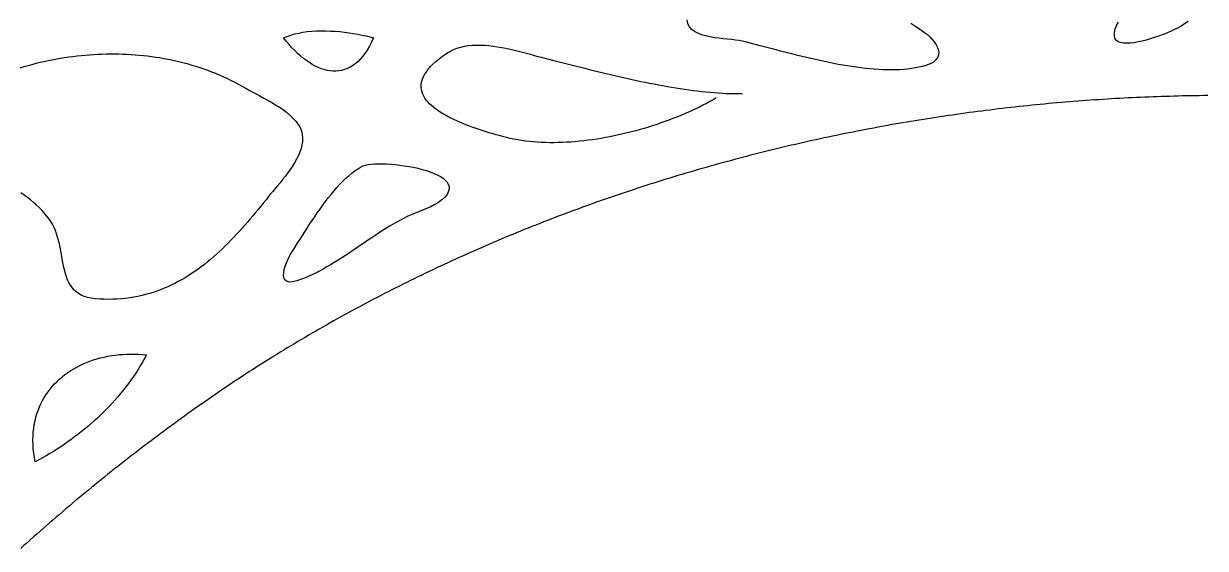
# Model space of a CAD drawing. Header units: millimetres. Extents: x 39 to 1143, y 32 to 1572.
# Drawn here: x 313.8 to 589.7, y 1279.9 to 1402.4 of the extents above; entities that cross this region are included whole.
import ezdxf

# ---------------------------------------------------------------- set-up
doc = ezdxf.new("R2010")
doc.units = ezdxf.units.MM
doc.layers.add('0_0_0', color=3, linetype='Continuous')

msp = doc.modelspace()

# ---------------------------------------------------------------- linework, layer by layer
at = {"layer": '0_0_0'}
for points in [[(520.96, 1402.53), (521.66, 1402.05), (522.31, 1401.59), (522.93, 1401.17), (523.5, 1400.79), (524.15, 1400.33), (524.78, 1399.82), (525.38, 1399.28), (525.93, 1398.7), (526.42, 1398.09), (526.83, 1397.47), (527.14, 1396.84), (527.35, 1396.22), (527.44, 1395.61), (527.38, 1395.01), (527.17, 1394.45), (526.79, 1393.92), (526.22, 1393.43), (525.45, 1393), (524.46, 1392.63), (523.65, 1392.41), (522.81, 1392.21), (521.95, 1392.04), (521.07, 1391.9), (520.17, 1391.79), (519.26, 1391.7), (518.32, 1391.64), (517.37, 1391.6), (516.4, 1391.59), (515.42, 1391.59), (514.42, 1391.62), (513.42, 1391.67), (512.4, 1391.74), (511.37, 1391.83), (510.33, 1391.94), (509.29, 1392.06), (508.24, 1392.2), (507.18, 1392.35), (506.12, 1392.52), (505.06, 1392.7), (504, 1392.89), (502.93, 1393.09), (501.86, 1393.3), (500.8, 1393.52), (499.74, 1393.75), (498.68, 1393.99), (497.63, 1394.23), (496.58, 1394.47), (495.54, 1394.72), (494.51, 1394.98), (493.48, 1395.23), (492.47, 1395.49), (491.47, 1395.75), (490.48, 1396), (489.51, 1396.26), (488.54, 1396.51), (487.6, 1396.76), (486.67, 1397), (485.76, 1397.24), (484.87, 1397.47), (484, 1397.69), (483.15, 1397.91), (482.33, 1398.11), (481.52, 1398.31), (480.82, 1398.45), (480.01, 1398.56), (479.12, 1398.66), (478.15, 1398.75), (477.14, 1398.85), (476.1, 1398.97), (475.06, 1399.11), (474.02, 1399.28), (473.02, 1399.51), (472.08, 1399.79), (471.21, 1400.13), (470.43, 1400.55), (469.77, 1401.06), (469.24, 1401.67), (468.87, 1402.38), (468.73, 1403.3)], [(585.65, 1402.87), (584.84, 1402.32), (584, 1401.82), (583.16, 1401.36), (582.33, 1400.94), (581.52, 1400.56), (581.16, 1400.4), (580.67, 1400.2), (580.06, 1399.96), (579.36, 1399.69), (578.57, 1399.41), (577.71, 1399.12), (576.81, 1398.84), (575.88, 1398.57), (574.93, 1398.33), (573.99, 1398.12), (573.06, 1397.95), (572.17, 1397.85), (571.34, 1397.81), (570.58, 1397.84), (569.9, 1397.96), (569.34, 1398.18), (568.89, 1398.5), (568.58, 1398.95), (568.43, 1399.51), (568.45, 1400.22), (568.64, 1401.08), (568.97, 1401.92), (569.42, 1402.74)], [(475.52, 1385.06), (474.76, 1384.62), (473.99, 1384.19), (473.19, 1383.76), (472.38, 1383.34), (471.56, 1382.93), (470.72, 1382.52), (469.86, 1382.12), (468.99, 1381.73), (468.11, 1381.34), (467.22, 1380.96), (466.31, 1380.59), (465.39, 1380.23), (464.46, 1379.88), (463.52, 1379.53), (462.57, 1379.2), (461.62, 1378.87), (460.65, 1378.55), (459.68, 1378.24), (458.7, 1377.95), (457.71, 1377.66), (456.72, 1377.38), (455.73, 1377.12), (454.72, 1376.87), (453.72, 1376.63), (452.71, 1376.4), (451.7, 1376.18), (450.69, 1375.97), (449.67, 1375.78), (448.66, 1375.6), (447.64, 1375.44), (446.63, 1375.29), (445.61, 1375.15), (444.6, 1375.03), (443.59, 1374.92), (442.58, 1374.83), (441.58, 1374.75), (440.58, 1374.69), (439.59, 1374.64), (438.6, 1374.61), (437.62, 1374.6), (436.64, 1374.6), (435.67, 1374.62), (434.71, 1374.66), (433.76, 1374.71), (432.82, 1374.78), (431.88, 1374.87), (430.96, 1374.98), (430.05, 1375.11), (429.15, 1375.26), (428.26, 1375.43), (427.39, 1375.61), (426.52, 1375.82), (425.95, 1375.96), (425.35, 1376.12), (424.73, 1376.29), (424.09, 1376.46), (423.42, 1376.65), (422.75, 1376.85), (422.06, 1377.05), (421.36, 1377.27), (420.65, 1377.5), (419.93, 1377.73), (419.21, 1377.98), (418.49, 1378.24), (417.77, 1378.5), (417.05, 1378.78), (416.34, 1379.06), (415.63, 1379.36), (414.93, 1379.67), (414.25, 1379.98), (413.58, 1380.31), (412.93, 1380.65), (412.29, 1380.99), (411.68, 1381.35), (411.09, 1381.71), (410.53, 1382.09), (409.99, 1382.48), (409.49, 1382.88), (409.01, 1383.28), (408.58, 1383.7), (408.18, 1384.13), (407.82, 1384.56), (407.5, 1385.01), (407.23, 1385.47), (407, 1385.94), (406.83, 1386.41), (406.7, 1386.9), (406.63, 1387.4), (406.61, 1387.91), (406.66, 1388.43), (406.76, 1388.96), (406.93, 1389.5), (407.16, 1390.05), (407.46, 1390.61), (407.83, 1391.18), (408.27, 1391.76), (408.79, 1392.35), (409.38, 1392.95), (410.05, 1393.56), (410.81, 1394.18), (411.64, 1394.81), (412.57, 1395.45), (413.34, 1395.92), (414.14, 1396.32), (414.98, 1396.64), (415.85, 1396.91), (416.74, 1397.11), (417.65, 1397.26), (418.58, 1397.35), (419.53, 1397.39), (420.5, 1397.39), (421.47, 1397.35), (422.45, 1397.27), (423.44, 1397.16), (424.44, 1397.01), (425.43, 1396.84), (426.42, 1396.65), (427.4, 1396.44), (428.37, 1396.21), (429.34, 1395.98), (430.29, 1395.73), (431.22, 1395.49), (432.13, 1395.24), (433.02, 1394.99), (433.88, 1394.76), (434.72, 1394.54), (435.52, 1394.33), (436.41, 1394.1), (437.31, 1393.87), (438.22, 1393.64), (439.13, 1393.41), (440.06, 1393.17), (441, 1392.93), (441.95, 1392.69), (442.9, 1392.45), (443.87, 1392.21), (444.84, 1391.96), (445.81, 1391.72), (446.8, 1391.48), (447.79, 1391.23), (448.78, 1390.99), (449.78, 1390.75), (450.79, 1390.51), (451.8, 1390.28), (452.81, 1390.04), (453.82, 1389.81), (454.84, 1389.58), (455.86, 1389.36), (456.88, 1389.14), (457.91, 1388.92), (458.93, 1388.71), (459.95, 1388.51), (460.98, 1388.31), (462, 1388.11), (463.02, 1387.92), (464.04, 1387.74), (465.06, 1387.57), (466.07, 1387.4), (467.08, 1387.24), (468.09, 1387.09), (469.09, 1386.95), (470.09, 1386.82), (471.08, 1386.69), (472.07, 1386.58), (473.05, 1386.47), (474.03, 1386.38), (474.99, 1386.3), (475.95, 1386.23), (476.91, 1386.17), (477.85, 1386.12), (478.78, 1386.08), (479.71, 1386.06), (480.62, 1386.05), (481.52, 1386.06)], [(312.99, 1392.09), (313.92, 1392.37), (314.85, 1392.64), (315.79, 1392.89), (316.73, 1393.13), (317.67, 1393.36), (318.62, 1393.57), (319.57, 1393.78), (320.52, 1393.97), (321.48, 1394.15), (322.44, 1394.32), (323.4, 1394.48), (324.36, 1394.62), (325.32, 1394.75), (326.29, 1394.87), (327.26, 1394.97), (328.22, 1395.06), (329.19, 1395.14), (330.16, 1395.21), (331.13, 1395.26), (332.1, 1395.3), (333.07, 1395.33), (334.04, 1395.34), (335.01, 1395.34), (335.98, 1395.33), (336.95, 1395.3), (337.92, 1395.26), (338.89, 1395.21), (339.85, 1395.14), (340.82, 1395.06), (341.78, 1394.97), (342.74, 1394.86), (343.7, 1394.73), (344.66, 1394.6), (345.61, 1394.45), (346.56, 1394.28), (347.51, 1394.1), (348.45, 1393.91), (349.39, 1393.7), (350.33, 1393.48), (351.27, 1393.24), (352.2, 1392.99), (353.12, 1392.72), (354.04, 1392.44), (354.96, 1392.14), (355.87, 1391.83), (356.78, 1391.5), (357.68, 1391.16), (358.58, 1390.8), (359.47, 1390.43), (360.35, 1390.04), (361.23, 1389.64), (362.1, 1389.22), (362.97, 1388.78), (363.83, 1388.33), (364.68, 1387.87), (365.52, 1387.39), (366.35, 1386.92), (367.21, 1386.45), (368.09, 1385.98), (369, 1385.51), (369.92, 1385.02), (370.84, 1384.52), (371.75, 1384), (372.65, 1383.46), (373.54, 1382.9), (374.39, 1382.32), (375.2, 1381.7), (375.97, 1381.05), (376.68, 1380.36), (377.33, 1379.64), (377.91, 1378.87), (378.35, 1378.11), (378.67, 1377.33), (378.86, 1376.54), (378.94, 1375.73), (378.91, 1374.91), (378.79, 1374.08), (378.59, 1373.25), (378.3, 1372.41), (377.95, 1371.57), (377.53, 1370.74), (377.06, 1369.92), (376.55, 1369.1), (376.01, 1368.3), (375.44, 1367.51), (374.85, 1366.74), (374.26, 1365.98), (373.67, 1365.26), (373.08, 1364.55), (372.52, 1363.88), (371.98, 1363.24), (371.47, 1362.63), (371.01, 1362.06), (370.41, 1361.29), (369.81, 1360.53), (369.2, 1359.78), (368.58, 1359.02), (367.97, 1358.27), (367.35, 1357.53), (366.73, 1356.79), (366.1, 1356.06), (365.47, 1355.34), (364.83, 1354.62), (364.19, 1353.91), (363.54, 1353.21), (362.89, 1352.51), (362.23, 1351.83), (361.57, 1351.16), (360.9, 1350.49), (360.22, 1349.84), (359.53, 1349.2), (358.84, 1348.57), (358.15, 1347.96), (357.44, 1347.35), (356.73, 1346.77), (356.01, 1346.19), (355.28, 1345.63), (354.54, 1345.09), (353.79, 1344.56), (353.04, 1344.05), (352.27, 1343.55), (351.5, 1343.07), (350.71, 1342.61), (349.92, 1342.17), (349.12, 1341.75), (348.3, 1341.35), (347.48, 1340.97), (346.64, 1340.6), (345.8, 1340.26), (344.94, 1339.95), (344.07, 1339.65), (343.18, 1339.38), (342.29, 1339.13), (341.38, 1338.9), (340.47, 1338.7), (339.53, 1338.52), (338.59, 1338.37), (337.63, 1338.25), (336.66, 1338.15), (335.67, 1338.08), (334.67, 1338.04), (333.66, 1338.02), (332.63, 1338.04), (331.58, 1338.08), (330.52, 1338.15), (329.58, 1338.27), (328.72, 1338.46), (327.94, 1338.7), (327.24, 1339.02), (326.62, 1339.38), (326.06, 1339.8), (325.56, 1340.28), (325.12, 1340.79), (324.74, 1341.35), (324.4, 1341.96), (324.1, 1342.59), (323.84, 1343.26), (323.61, 1343.96), (323.41, 1344.69), (323.23, 1345.43), (323.07, 1346.2), (322.92, 1346.98), (322.78, 1347.77), (322.64, 1348.57), (322.49, 1349.37), (322.34, 1350.18), (322.17, 1350.98), (321.98, 1351.78), (321.77, 1352.56), (321.53, 1353.34), (321.26, 1354.1), (320.94, 1354.83), (320.59, 1355.55), (320.18, 1356.23), (319.72, 1356.89), (319.19, 1357.55), (318.63, 1358.2), (318.04, 1358.84), (317.42, 1359.46), (316.78, 1360.07), (316.11, 1360.66), (315.41, 1361.23), (314.69, 1361.79), (313.95, 1362.34), (313.19, 1362.86)], [(590.22, 1385.59), (589.24, 1385.58), (588.26, 1385.57), (587.28, 1385.55), (586.31, 1385.54), (585.33, 1385.52), (584.35, 1385.5), (583.37, 1385.48), (582.4, 1385.45), (581.42, 1385.42), (580.44, 1385.4), (579.46, 1385.36), (578.48, 1385.33), (577.51, 1385.3), (576.53, 1385.26), (575.55, 1385.22), (574.57, 1385.18), (573.59, 1385.13), (572.62, 1385.09), (571.64, 1385.04), (570.66, 1384.99), (569.68, 1384.94), (568.7, 1384.88), (567.73, 1384.82), (566.75, 1384.76), (565.77, 1384.7), (564.79, 1384.64), (563.81, 1384.57), (562.84, 1384.51), (561.86, 1384.44), (560.88, 1384.36), (559.9, 1384.29), (558.92, 1384.21), (557.95, 1384.14), (556.97, 1384.05), (555.99, 1383.97), (555.02, 1383.89), (554.04, 1383.8), (553.06, 1383.71), (552.09, 1383.62), (551.11, 1383.53), (550.13, 1383.43), (549.16, 1383.33), (548.18, 1383.23), (547.2, 1383.13), (546.23, 1383.02), (545.25, 1382.92), (544.28, 1382.81), (543.3, 1382.7), (542.33, 1382.59), (541.35, 1382.47), (540.38, 1382.35), (539.41, 1382.23), (538.43, 1382.11), (537.46, 1381.99), (536.48, 1381.86), (535.51, 1381.74), (534.54, 1381.61), (533.57, 1381.47), (532.59, 1381.34), (531.62, 1381.2), (530.65, 1381.06), (529.68, 1380.92), (528.71, 1380.78), (527.74, 1380.63), (526.76, 1380.49), (525.79, 1380.34), (524.82, 1380.19), (523.85, 1380.03), (522.89, 1379.88), (521.92, 1379.72), (520.95, 1379.56), (519.98, 1379.4), (519.01, 1379.23), (518.04, 1379.07), (517.08, 1378.9), (516.11, 1378.73), (515.14, 1378.55), (514.18, 1378.38), (513.21, 1378.2), (512.25, 1378.02), (511.28, 1377.84), (510.32, 1377.66), (509.36, 1377.47), (508.39, 1377.28), (507.43, 1377.09), (506.47, 1376.9), (505.51, 1376.71), (504.54, 1376.51), (503.58, 1376.31), (502.62, 1376.11), (501.66, 1375.91), (500.7, 1375.7), (499.75, 1375.5), (498.79, 1375.29), (497.83, 1375.08), (496.87, 1374.86), (495.91, 1374.65), (494.96, 1374.43), (494, 1374.21), (493.05, 1373.99), (492.09, 1373.76), (491.14, 1373.54), (490.19, 1373.31), (489.23, 1373.08), (488.28, 1372.85), (487.33, 1372.61), (486.38, 1372.38), (485.43, 1372.14), (484.48, 1371.9), (483.53, 1371.65), (482.58, 1371.41), (481.63, 1371.16), (480.69, 1370.91), (479.74, 1370.66), (478.79, 1370.4), (477.85, 1370.15), (476.9, 1369.89), (475.96, 1369.63), (475.02, 1369.37), (474.07, 1369.1), (473.13, 1368.84), (472.19, 1368.57), (471.25, 1368.3), (470.31, 1368.03), (469.37, 1367.75), (468.43, 1367.47), (467.5, 1367.19), (466.56, 1366.91), (465.62, 1366.63), (464.69, 1366.34), (463.75, 1366.06), (462.82, 1365.77), (461.89, 1365.47), (460.95, 1365.18), (460.02, 1364.88), (459.09, 1364.59), (458.16, 1364.29), (457.23, 1363.98), (456.31, 1363.68), (455.38, 1363.37), (454.45, 1363.06), (453.53, 1362.75), (452.6, 1362.44), (451.68, 1362.12), (450.76, 1361.81), (449.83, 1361.49), (448.91, 1361.17), (447.99, 1360.84), (447.07, 1360.52), (446.15, 1360.19), (445.24, 1359.86), (444.32, 1359.53), (443.4, 1359.19), (442.49, 1358.86), (441.58, 1358.52), (440.66, 1358.18), (439.75, 1357.84), (438.84, 1357.49), (437.93, 1357.14), (437.02, 1356.8), (436.11, 1356.44), (435.21, 1356.09), (434.3, 1355.74), (433.39, 1355.38), (432.49, 1355.02), (431.59, 1354.66), (430.69, 1354.3), (429.78, 1353.93), (428.88, 1353.56), (427.99, 1353.19), (427.09, 1352.82), (426.19, 1352.45), (425.29, 1352.07), (424.4, 1351.69), (423.51, 1351.31), (422.61, 1350.93), (421.72, 1350.54), (420.83, 1350.16), (419.94, 1349.77), (419.05, 1349.38), (418.17, 1348.99), (417.28, 1348.59), (416.4, 1348.19), (415.51, 1347.79), (414.63, 1347.39), (413.75, 1346.99), (412.87, 1346.58), (411.99, 1346.18), (411.11, 1345.77), (410.23, 1345.35), (409.36, 1344.94), (408.48, 1344.52), (407.61, 1344.11), (406.74, 1343.69), (405.87, 1343.26), (405, 1342.84), (404.13, 1342.41), (403.26, 1341.99), (402.4, 1341.55), (401.53, 1341.12), (400.67, 1340.69), (399.81, 1340.25), (398.95, 1339.81), (398.09, 1339.37), (397.23, 1338.93), (396.37, 1338.48), (395.51, 1338.04), (394.66, 1337.59), (393.81, 1337.13), (392.95, 1336.68), (392.1, 1336.23), (391.26, 1335.77), (390.41, 1335.31), (389.56, 1334.85), (388.72, 1334.38), (387.87, 1333.92), (387.03, 1333.45), (386.19, 1332.98), (385.35, 1332.51), (384.51, 1332.03), (383.67, 1331.55), (382.84, 1331.08), (382, 1330.6), (381.17, 1330.11), (380.34, 1329.63), (379.51, 1329.14), (378.68, 1328.65), (377.85, 1328.16), (377.03, 1327.67), (376.2, 1327.17), (375.38, 1326.68), (374.56, 1326.18), (373.74, 1325.68), (372.92, 1325.17), (372.1, 1324.67), (371.29, 1324.16), (370.48, 1323.65), (369.66, 1323.14), (368.85, 1322.62), (368.04, 1322.11), (367.24, 1321.59), (366.43, 1321.07), (365.62, 1320.55), (364.82, 1320.02), (364.02, 1319.5), (363.22, 1318.97), (362.42, 1318.44), (361.62, 1317.91), (360.83, 1317.37), (360.04, 1316.84), (359.24, 1316.3), (358.45, 1315.76), (357.66, 1315.21), (356.88, 1314.67), (356.09, 1314.12), (355.31, 1313.57), (354.52, 1313.02), (353.74, 1312.46), (352.95, 1311.9), (352.16, 1311.34), (351.38, 1310.78), (350.59, 1310.21), (349.81, 1309.64), (349.02, 1309.07), (348.24, 1308.5), (347.46, 1307.92), (346.68, 1307.35), (345.9, 1306.77), (345.12, 1306.18), (344.34, 1305.6), (343.56, 1305.01), (342.78, 1304.42), (342, 1303.83), (341.23, 1303.24), (340.45, 1302.65), (339.68, 1302.05), (338.9, 1301.45), (338.13, 1300.85), (337.36, 1300.25), (336.59, 1299.64), (335.82, 1299.03), (335.05, 1298.43), (334.28, 1297.81), (333.51, 1297.2), (332.75, 1296.58), (331.98, 1295.97), (331.22, 1295.35), (330.45, 1294.73), (329.69, 1294.1), (328.93, 1293.48), (328.17, 1292.85), (327.41, 1292.22), (326.65, 1291.59), (325.89, 1290.95), (325.13, 1290.32), (324.37, 1289.68), (323.62, 1289.04), (322.87, 1288.4), (322.11, 1287.75), (321.36, 1287.11), (320.61, 1286.46), (319.86, 1285.81), (319.11, 1285.16), (318.36, 1284.51), (317.62, 1283.85), (316.87, 1283.2), (316.13, 1282.54), (315.38, 1281.88), (314.64, 1281.21), (313.9, 1280.55), (313.16, 1279.88)], [(392.7, 1369.03), (393.11, 1369.21), (393.63, 1369.36), (394.25, 1369.48), (394.97, 1369.58), (395.76, 1369.63), (396.62, 1369.66), (397.53, 1369.66), (398.5, 1369.64), (399.51, 1369.58), (400.55, 1369.49), (401.61, 1369.37), (402.67, 1369.23), (403.74, 1369.05), (404.8, 1368.85), (405.84, 1368.63), (406.85, 1368.37), (407.82, 1368.09), (408.74, 1367.78), (409.6, 1367.44), (410.39, 1367.08), (411.1, 1366.69), (411.72, 1366.28), (412.24, 1365.84), (412.66, 1365.38), (412.95, 1364.89), (413.12, 1364.37), (413.15, 1363.84), (413.03, 1363.27), (412.67, 1362.53), (412.13, 1361.85), (411.46, 1361.23), (410.68, 1360.66), (409.8, 1360.14), (408.87, 1359.66), (407.9, 1359.22), (406.93, 1358.81), (405.98, 1358.44), (405.07, 1358.08), (404.25, 1357.74), (403.52, 1357.42), (402.67, 1356.99), (401.81, 1356.54), (400.96, 1356.07), (400.1, 1355.58), (399.25, 1355.07), (398.39, 1354.54), (397.53, 1354), (396.68, 1353.45), (395.82, 1352.88), (394.96, 1352.31), (394.1, 1351.74), (393.24, 1351.16), (392.38, 1350.57), (391.52, 1349.99), (390.66, 1349.41), (389.8, 1348.83), (388.94, 1348.27), (388.07, 1347.7), (387.21, 1347.15), (386.34, 1346.61), (385.47, 1346.09), (384.6, 1345.58), (383.73, 1345.09), (382.86, 1344.62), (381.98, 1344.17), (381.11, 1343.75), (380.23, 1343.35), (379.35, 1342.99), (378.47, 1342.65), (377.58, 1342.34), (376.58, 1342.1), (375.8, 1342.07), (375.22, 1342.24), (374.83, 1342.57), (374.59, 1343.04), (374.51, 1343.62), (374.54, 1344.29), (374.67, 1345.02), (374.89, 1345.77), (375.16, 1346.53), (375.47, 1347.27), (375.8, 1347.95), (376.13, 1348.56), (376.43, 1349.06), (376.89, 1349.77), (377.37, 1350.52), (377.87, 1351.31), (378.38, 1352.11), (378.91, 1352.95), (379.45, 1353.8), (380.01, 1354.66), (380.58, 1355.54), (381.17, 1356.43), (381.77, 1357.32), (382.38, 1358.21), (383.01, 1359.1), (383.64, 1359.98), (384.29, 1360.84), (384.94, 1361.7), (385.61, 1362.53), (386.29, 1363.35), (386.97, 1364.13), (387.67, 1364.89), (388.37, 1365.61), (389.07, 1366.3), (389.79, 1366.94), (390.51, 1367.54), (391.23, 1368.09), (391.96, 1368.59), (392.7, 1369.03)]]:
    msp.add_lwpolyline(points, dxfattribs=at)
for points in [[(395.52, 1399.06), (395.05, 1398.04), (394.55, 1397.1), (394.04, 1396.23), (393.5, 1395.44), (392.95, 1394.72), (392.38, 1394.08), (391.8, 1393.5), (391.2, 1393), (390.59, 1392.56), (389.97, 1392.19), (389.34, 1391.89), (388.69, 1391.65), (388.04, 1391.47), (387.38, 1391.36), (386.71, 1391.3), (386.03, 1391.31), (385.35, 1391.37), (384.67, 1391.49), (383.98, 1391.66), (383.29, 1391.88), (382.59, 1392.16), (381.9, 1392.49), (381.21, 1392.87), (380.52, 1393.29), (379.83, 1393.76), (379.14, 1394.28), (378.46, 1394.84), (377.79, 1395.45), (377.12, 1396.09), (376.46, 1396.78), (375.8, 1397.5), (375.16, 1398.26), (374.52, 1399.06), (375.33, 1399.41), (376.18, 1399.72), (377.09, 1399.98), (378.04, 1400.2), (379.02, 1400.38), (380.04, 1400.52), (381.09, 1400.62), (382.16, 1400.68), (383.24, 1400.71), (384.34, 1400.71), (385.44, 1400.67), (386.54, 1400.61), (387.63, 1400.52), (388.72, 1400.41), (389.78, 1400.27), (390.83, 1400.11), (391.84, 1399.93), (392.83, 1399.73), (393.77, 1399.52), (394.67, 1399.3)], [(342.52, 1325.06), (342.05, 1324.19), (341.56, 1323.33), (341.05, 1322.48), (340.53, 1321.64), (339.99, 1320.81), (339.44, 1319.99), (338.87, 1319.18), (338.29, 1318.38), (337.69, 1317.59), (337.09, 1316.82), (336.46, 1316.05), (335.83, 1315.3), (335.18, 1314.55), (334.52, 1313.82), (333.85, 1313.1), (333.16, 1312.39), (332.47, 1311.69), (331.76, 1311), (331.04, 1310.32), (330.31, 1309.65), (329.57, 1309), (328.82, 1308.35), (328.06, 1307.72), (327.29, 1307.1), (326.51, 1306.49), (325.72, 1305.89), (324.92, 1305.3), (324.12, 1304.72), (323.3, 1304.16), (322.48, 1303.6), (321.65, 1303.06), (320.81, 1302.53), (319.97, 1302.01), (319.12, 1301.51), (318.26, 1301.01), (317.39, 1300.53), (316.52, 1300.06), (316.34, 1301.11), (316.19, 1302.14), (316.09, 1303.15), (316.03, 1304.14), (316.01, 1305.11), (316.03, 1306.06), (316.09, 1306.99), (316.19, 1307.9), (316.32, 1308.78), (316.5, 1309.65), (316.7, 1310.49), (316.94, 1311.31), (317.22, 1312.11), (317.52, 1312.89), (317.86, 1313.64), (318.23, 1314.38), (318.63, 1315.09), (319.06, 1315.78), (319.52, 1316.44), (320.01, 1317.08), (320.52, 1317.7), (321.06, 1318.3), (321.63, 1318.87), (322.22, 1319.42), (322.84, 1319.95), (323.47, 1320.45), (324.13, 1320.93), (324.81, 1321.38), (325.51, 1321.81), (326.23, 1322.21), (326.97, 1322.6), (327.73, 1322.95), (328.5, 1323.28), (329.29, 1323.59), (330.1, 1323.87), (330.92, 1324.12), (331.75, 1324.35), (332.6, 1324.56), (333.46, 1324.73), (334.33, 1324.89), (335.21, 1325.01), (336.1, 1325.11), (337, 1325.18), (337.9, 1325.23), (338.82, 1325.25), (339.74, 1325.24), (340.66, 1325.21), (341.59, 1325.15)]]:
    msp.add_lwpolyline(points, close=True, dxfattribs=at)

doc.saveas('drawing.dxf')
